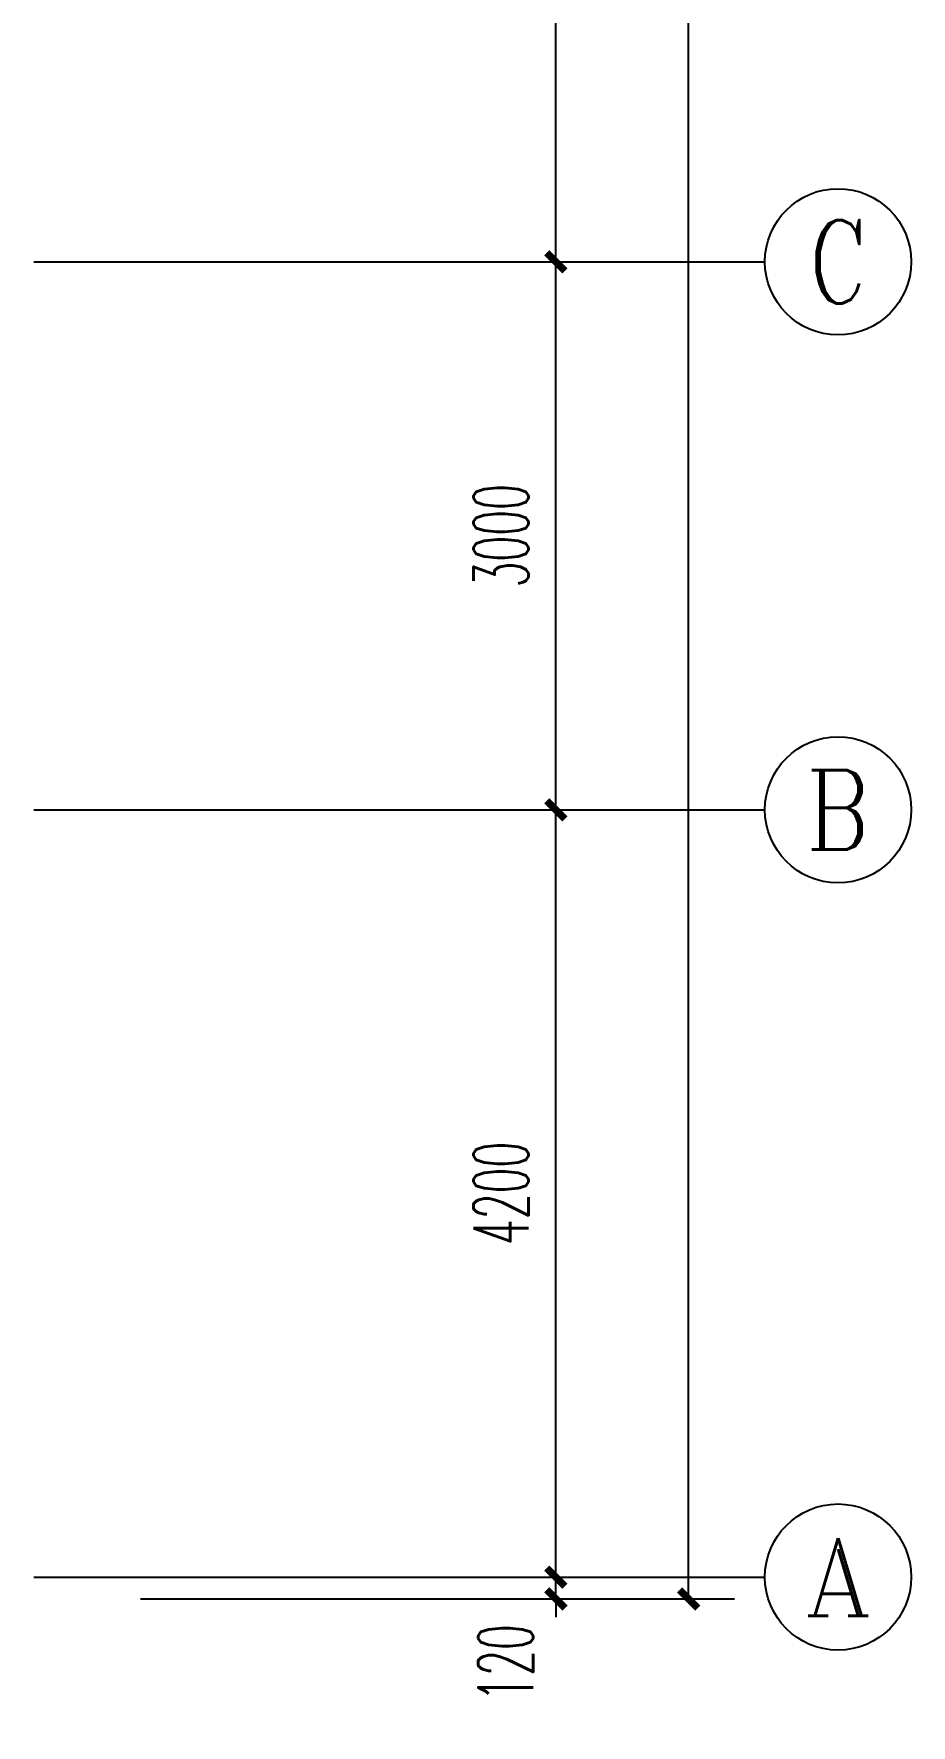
# Model space of a CAD drawing. Header units: inches. Extents: x -1293886 to -986005, y -15154 to 203628.
# Drawn here: x -998977 to -994177, y -6905 to 2354 of the extents above; entities that cross this region are included whole.
import ezdxf
from ezdxf.enums import TextEntityAlignment as Align

# ---------------------------------------------------------------- set-up
doc = ezdxf.new("R2010")
doc.units = ezdxf.units.IN
doc.header["$LTSCALE"] = 100
doc.header["$MEASUREMENT"] = 0
doc.layers.get('0').update_dxf_attribs({"color": 252})
doc.layers.add('AXIS_TEXT', color=7, linetype='Continuous')
doc.styles.add('_TCH_AXIS', font='COMPLEX', dxfattribs={"bigfont": 'GBCBIG'})
doc.styles.add('COMPLEX', font='COMPLEX')
doc.styles.add('DIM_FONT', font='bzxw.shx', dxfattribs={"width": 0.55, "bigfont": 'bzhz.shx'})
doc.styles.add('HZ', font='SIMPLEX.SHX', dxfattribs={"width": 0.55, "bigfont": 'HZTXT.SHX'})
doc.dimstyles.new('DIMN', dxfattribs={"dimtxt": 300, "dimasz": 100, "dimexe": 250, "dimexo": 300, "dimgap": 150, "dimtad": 1, "dimdec": 0, "dimzin": 0, "dimdsep": 46, "dimtxsty": 'DIM_FONT', "dimblk": 'ARCHTICK', "dimcen": 0.09, "dimclrt": 7, "dimazin": 2, "dimtfac": 1, "dimtdec": 0, "dimtix": 1, "dimtmove": 2, "dimatfit": 3, "dimldrblk": 'ARCHTICK', "dimfxl": 0, "dimtolj": 1, "dimtzin": 0, "dimarcsym": 0})

# ---------------------------------------------------------------- blocks, each defined once
blk = doc.blocks.new('_ArchTick')
at = {"color": 0, "linetype": 'ByBlock', "const_width": 0.4}
blk.add_lwpolyline([(-0.5, -0.5), (0.5, 0.5)], dxfattribs=at)
blk = doc.blocks.new('*D200')
at = {"color": 0, "lineweight": -2}
for p, q in [((-996120.6, -6094), (-996120.6, -5994)), ((-998320.6, -6094), (-995870.6, -6094)), ((-996120.6, -6214), (-996120.6, -6094)), ((-998320.6, -6214), (-995870.6, -6214)), ((-996120.6, -6214), (-996120.6, -6314))]:
    blk.add_line(p, q, dxfattribs=at)
at = {"layer": 'Defpoints', "color": 0}
for p in [(-998620.6, -6094), (-996120.6, -6094), (-998620.6, -6214)]:
    blk.add_point(p, dxfattribs=at)
at = {"color": 0, "lineweight": -2, "xscale": 100, "yscale": 100, "zscale": 100}
for p, rotation in [((-996120.6, -6094), 270), ((-996120.6, -6214), 90)]:
    blk.add_blockref('_ArchTick', p, dxfattribs=dict(at, rotation=rotation))
at = {"color": 7, "insert": (-996395.6, -6564), "char_height": 300, "attachment_point": 5, "rotation": 90, "style": 'HZ'}
blk.add_mtext('\\A1;120', dxfattribs=at)
blk = doc.blocks.new('*D201')
at = {"color": 0, "lineweight": -2}
for p, q in [((-998320.6, -1894), (-995870.6, -1894)), ((-996120.6, -6094), (-996120.6, -1894)), ((-998320.6, -6094), (-995870.6, -6094))]:
    blk.add_line(p, q, dxfattribs=at)
at = {"layer": 'Defpoints', "color": 0}
for p in [(-998620.6, -1894), (-996120.6, -1894), (-998620.6, -6094)]:
    blk.add_point(p, dxfattribs=at)
at = {"color": 0, "lineweight": -2, "xscale": 100, "yscale": 100, "zscale": 100}
for p, rotation in [((-996120.6, -1894), 90), ((-996120.6, -6094), 270)]:
    blk.add_blockref('_ArchTick', p, dxfattribs=dict(at, rotation=rotation))
at = {"color": 7, "insert": (-996420.6, -3994), "char_height": 300, "attachment_point": 5, "rotation": 90, "style": 'HZ'}
blk.add_mtext('\\A1;4200', dxfattribs=at)
blk = doc.blocks.new('*D202')
at = {"color": 0, "lineweight": -2}
for p, q in [((-998320.6, 1106), (-995870.6, 1106)), ((-996120.6, -1894), (-996120.6, 1106)), ((-998320.6, -1894), (-995870.6, -1894))]:
    blk.add_line(p, q, dxfattribs=at)
at = {"layer": 'Defpoints', "color": 0}
for p in [(-998620.6, 1106), (-996120.6, 1106), (-998620.6, -1894)]:
    blk.add_point(p, dxfattribs=at)
at = {"color": 0, "lineweight": -2, "xscale": 100, "yscale": 100, "zscale": 100}
for p, rotation in [((-996120.6, 1106), 90), ((-996120.6, -1894), 270)]:
    blk.add_blockref('_ArchTick', p, dxfattribs=dict(at, rotation=rotation))
at = {"color": 7, "insert": (-996420.6, -394), "char_height": 300, "attachment_point": 5, "rotation": 90, "style": 'HZ'}
blk.add_mtext('\\A1;3000', dxfattribs=at)
blk = doc.blocks.new('*D203')
at = {"color": 0, "lineweight": -2}
for p, q in [((-998320.6, 6266), (-995870.6, 6266)), ((-996120.6, 1106), (-996120.6, 6266)), ((-998320.6, 1106), (-995870.6, 1106))]:
    blk.add_line(p, q, dxfattribs=at)
at = {"layer": 'Defpoints', "color": 0}
for p in [(-998620.6, 6266), (-996120.6, 6266), (-998620.6, 1106)]:
    blk.add_point(p, dxfattribs=at)
at = {"color": 0, "lineweight": -2, "xscale": 100, "yscale": 100, "zscale": 100}
for p, rotation in [((-996120.6, 6266), 90), ((-996120.6, 1106), 270)]:
    blk.add_blockref('_ArchTick', p, dxfattribs=dict(at, rotation=rotation))
at = {"color": 7, "insert": (-996420.6, 3686), "char_height": 300, "attachment_point": 5, "rotation": 90, "style": 'HZ'}
blk.add_mtext('\\A1;5160', dxfattribs=at)
blk = doc.blocks.new('*D208')
at = {"color": 0, "lineweight": -2}
for p, q in [((-998394.1, 19426), (-995144.1, 19426)), ((-995394.1, -6214), (-995394.1, 19426)), ((-998394.1, -6214), (-995144.1, -6214))]:
    blk.add_line(p, q, dxfattribs=at)
at = {"layer": 'Defpoints', "color": 0}
for p in [(-998694.1, 19426), (-995394.1, 19426), (-998694.1, -6214)]:
    blk.add_point(p, dxfattribs=at)
at = {"color": 0, "lineweight": -2, "xscale": 100, "yscale": 100, "zscale": 100}
for p, rotation in [((-995394.1, 19426), 90), ((-995394.1, -6214), 270)]:
    blk.add_blockref('_ArchTick', p, dxfattribs=dict(at, rotation=rotation))
at = {"color": 7, "insert": (-995694.1, 6606), "char_height": 300, "attachment_point": 5, "rotation": 90, "style": 'HZ'}
blk.add_mtext('\\A1;25640', dxfattribs=at)
blk = doc.blocks.new('_AXISO')
blk.add_circle((0, 0), 0.5)
at = {"layer": 'AXIS_TEXT', "style": 'COMPLEX', "width": 1.041667}
blk.add_attdef('A', text='', height=0.56, dxfattribs=at).set_placement((-0.25, -0.28), (0.25, -0.28), align=Align.FIT)

msp = doc.modelspace()

# ---------------------------------------------------------------- linework, layer by layer
for p, q in [((-998976.8, 1106), (-994976.8, 1106)), ((-998976.8, -1894), (-994976.8, -1894)), ((-998976.8, -6094), (-994976.8, -6094))]:
    msp.add_line(p, q)

# ---------------------------------------------------------------- block references
ref = msp.add_blockref('_AXISO', (-994576.8, 1106), dxfattribs=dict(xscale=800, yscale=800, zscale=800))
ref.add_attrib('A', 'C', dxfattribs={"layer": 'AXIS_TEXT', "height": 455.7, "style": '_TCH_AXIS'}).set_placement((-994739.5, 878.1), (-994414, 878.1), align=Align.FIT)
ref = msp.add_blockref('_AXISO', (-994576.8, -1894), dxfattribs=dict(xscale=800, yscale=800, zscale=800))
ref.add_attrib('A', 'B', dxfattribs={"layer": 'AXIS_TEXT', "height": 435.3, "style": '_TCH_AXIS'}).set_placement((-994753, -2111.7), (-994400.6, -2111.7), align=Align.FIT)
ref = msp.add_blockref('_AXISO', (-994576.8, -6094), dxfattribs=dict(xscale=800, yscale=800, zscale=800))
ref.add_attrib('A', 'A', dxfattribs={"layer": 'AXIS_TEXT', "height": 425.2, "style": '_TCH_AXIS'}).set_placement((-994759, -6306.6), (-994394.6, -6306.6), align=Align.FIT)

# ---------------------------------------------------------------- dimensions: what is measured, and where the dimension line sits
for p1, p2, distance, picture, middle in [((-998694.1, -6214), (-998694.1, 19426), -3300, '*D208', (-995694.1, 6606)), ((-998620.6, 1106), (-998620.6, 6266), -2500, '*D203', (-996420.6, 3686)), ((-998620.6, -1894), (-998620.6, 1106), -2500, '*D202', (-996420.6, -394)), ((-998620.6, -6094), (-998620.6, -1894), -2500, '*D201', (-996420.6, -3994))]:
    dim = msp.add_aligned_dim(p1=p1, p2=p2, distance=distance, dimstyle='DIMN', override={"dimtxsty": 'HZ'})
    dim.commit()
    dim.dimension.update_dxf_attribs({"geometry": picture, "text_midpoint": middle})
dim = msp.add_linear_dim(base=(-996120.6, -6094), p1=(-998620.6, -6214), p2=(-998620.6, -6094), angle=90, dimstyle='DIMN', override={"dimtxsty": 'HZ'})
dim.commit()
dim.dimension.update_dxf_attribs({"geometry": '*D200', "text_midpoint": (-996395.6, -6564), "dimtype": 161})

doc.saveas('drawing.dxf')
